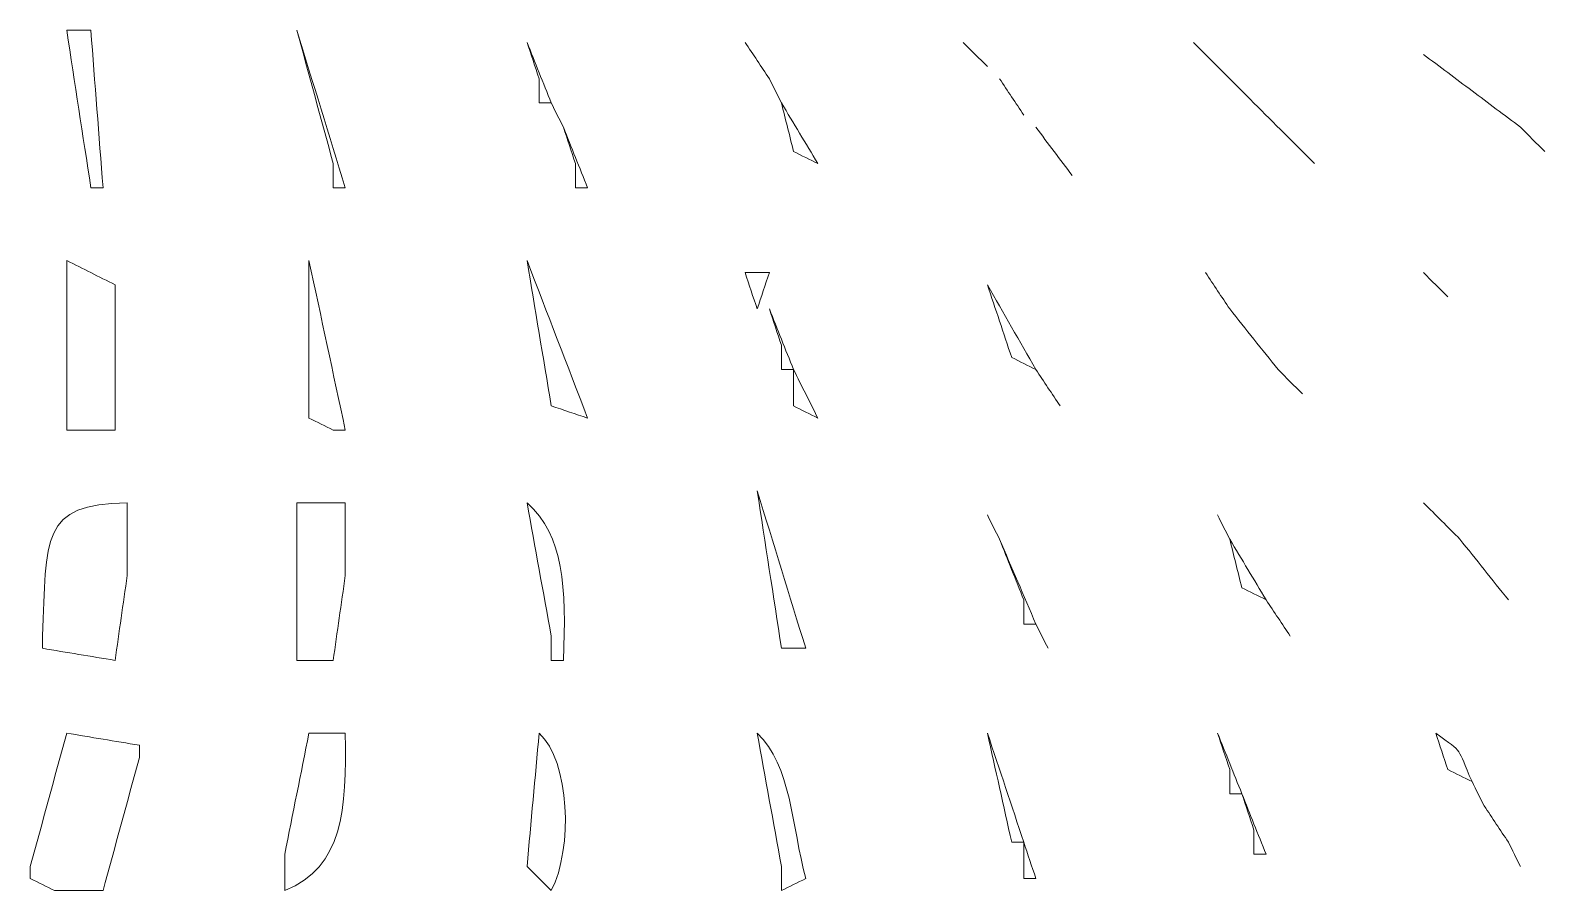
# Model space of a CAD drawing. Extents: x 69 to 542, y -750 to -43.
# Drawn here: x 414.9 to 539.9, y -211.3 to -140.3 of the extents above; entities that cross this region are included whole.
import ezdxf

# ---------------------------------------------------------------- set-up
doc = ezdxf.new("R2010")
doc.units = 0
doc.header["$MEASUREMENT"] = 0
doc.layers.add('Layer 1', color=7, linetype='Continuous', lineweight=0)

msp = doc.modelspace()

# ---------------------------------------------------------------- linework, layer by layer
at = {"layer": 'Layer 1', "color": 240, "lineweight": 18, "true_color": 0xed1c24}
for points, knots in [([(417.94, -140.33), (418.6, -140.33), (419.27, -140.33), (419.94, -140.33), (420.27, -144.67), (420.6, -149), (420.94, -153.33), (420.6, -153.33), (420.27, -153.33), (419.94, -153.33), (419.27, -149), (418.6, -144.67), (417.94, -140.33)], [0, 0, 0, 0, 1, 1, 1, 2, 2, 2, 3, 3, 3, 4, 4, 4, 4]), ([(417.94, -140.33), (418.6, -140.33), (419.27, -140.33), (419.94, -140.33), (420.27, -144.67), (420.6, -149), (420.94, -153.33), (420.6, -153.33), (420.27, -153.33), (419.94, -153.33), (419.27, -149), (418.6, -144.67), (417.94, -140.33)], [0, 0, 0, 0, 1, 1, 1, 2, 2, 2, 3, 3, 3, 4, 4, 4, 4]), ([(417.94, -140.33), (418.6, -140.33), (419.27, -140.33), (419.94, -140.33), (420.27, -144.67), (420.6, -149), (420.94, -153.33), (420.6, -153.33), (420.27, -153.33), (419.94, -153.33), (419.27, -149), (418.6, -144.67), (417.94, -140.33)], [0, 0, 0, 0, 1, 1, 1, 2, 2, 2, 3, 3, 3, 4, 4, 4, 4]), ([(436.94, -140.33), (438.27, -144.67), (439.6, -149), (440.94, -153.33), (440.6, -153.33), (440.27, -153.33), (439.94, -153.33), (439.94, -152.67), (439.94, -152), (439.94, -151.33), (438.94, -147.67), (437.94, -144), (436.94, -140.33)], [0, 0, 0, 0, 1, 1, 1, 2, 2, 2, 3, 3, 3, 4, 4, 4, 4]), ([(436.94, -140.33), (438.27, -144.67), (439.6, -149), (440.94, -153.33), (440.6, -153.33), (440.27, -153.33), (439.94, -153.33), (439.94, -152.67), (439.94, -152), (439.94, -151.33), (438.94, -147.67), (437.94, -144), (436.94, -140.33)], [0, 0, 0, 0, 1, 1, 1, 2, 2, 2, 3, 3, 3, 4, 4, 4, 4]), ([(436.94, -140.33), (438.27, -144.67), (439.6, -149), (440.94, -153.33), (440.6, -153.33), (440.27, -153.33), (439.94, -153.33), (439.94, -152.67), (439.94, -152), (439.94, -151.33), (438.94, -147.67), (437.94, -144), (436.94, -140.33)], [0, 0, 0, 0, 1, 1, 1, 2, 2, 2, 3, 3, 3, 4, 4, 4, 4]), ([(455.94, -141.33), (456.6, -143), (457.27, -144.67), (457.94, -146.33), (457.6, -146.33), (457.27, -146.33), (456.94, -146.33), (456.94, -145.67), (456.94, -145), (456.94, -144.33), (456.6, -143.33), (456.27, -142.33), (455.94, -141.33)], [0, 0, 0, 0, 1, 1, 1, 2, 2, 2, 3, 3, 3, 4, 4, 4, 4]), ([(455.94, -141.33), (456.6, -143), (457.27, -144.67), (457.94, -146.33), (457.6, -146.33), (457.27, -146.33), (456.94, -146.33), (456.94, -145.67), (456.94, -145), (456.94, -144.33), (456.6, -143.33), (456.27, -142.33), (455.94, -141.33)], [0, 0, 0, 0, 1, 1, 1, 2, 2, 2, 3, 3, 3, 4, 4, 4, 4]), ([(455.94, -141.33), (456.6, -143), (457.27, -144.67), (457.94, -146.33), (457.6, -146.33), (457.27, -146.33), (456.94, -146.33), (456.94, -145.67), (456.94, -145), (456.94, -144.33), (456.6, -143.33), (456.27, -142.33), (455.94, -141.33)], [0, 0, 0, 0, 1, 1, 1, 2, 2, 2, 3, 3, 3, 4, 4, 4, 4]), ([(473.94, -141.33), (474.6, -142.33), (475.27, -143.33), (475.94, -144.33), (475.27, -143.33), (474.6, -142.33), (473.94, -141.33)], [0, 0, 0, 0, 1, 1, 1, 2, 2, 2, 2]), ([(473.94, -141.33), (474.6, -142.33), (475.27, -143.33), (475.94, -144.33), (475.27, -143.33), (474.6, -142.33), (473.94, -141.33)], [0, 0, 0, 0, 1, 1, 1, 2, 2, 2, 2]), ([(473.94, -141.33), (474.6, -142.33), (475.27, -143.33), (475.94, -144.33), (475.27, -143.33), (474.6, -142.33), (473.94, -141.33)], [0, 0, 0, 0, 1, 1, 1, 2, 2, 2, 2]), ([(491.94, -141.33), (492.6, -142), (493.27, -142.67), (493.94, -143.33), (493.27, -142.67), (492.6, -142), (491.94, -141.33)], [0, 0, 0, 0, 1, 1, 1, 2, 2, 2, 2]), ([(491.94, -141.33), (492.6, -142), (493.27, -142.67), (493.94, -143.33), (493.27, -142.67), (492.6, -142), (491.94, -141.33)], [0, 0, 0, 0, 1, 1, 1, 2, 2, 2, 2]), ([(491.94, -141.33), (492.6, -142), (493.27, -142.67), (493.94, -143.33), (493.27, -142.67), (492.6, -142), (491.94, -141.33)], [0, 0, 0, 0, 1, 1, 1, 2, 2, 2, 2]), ([(510.94, -141.33), (514.27, -144.67), (517.6, -148), (520.94, -151.33), (517.6, -148), (514.27, -144.67), (510.94, -141.33)], [0, 0, 0, 0, 1, 1, 1, 2, 2, 2, 2]), ([(510.94, -141.33), (514.27, -144.67), (517.6, -148), (520.94, -151.33), (517.6, -148), (514.27, -144.67), (510.94, -141.33)], [0, 0, 0, 0, 1, 1, 1, 2, 2, 2, 2]), ([(510.94, -141.33), (514.27, -144.67), (517.6, -148), (520.94, -151.33), (517.6, -148), (514.27, -144.67), (510.94, -141.33)], [0, 0, 0, 0, 1, 1, 1, 2, 2, 2, 2]), ([(529.94, -142.33), (531.27, -143.33), (532.6, -144.33), (533.94, -145.33), (532.6, -144.33), (531.27, -143.33), (529.94, -142.33)], [0, 0, 0, 0, 1, 1, 1, 2, 2, 2, 2]), ([(529.94, -142.33), (531.27, -143.33), (532.6, -144.33), (533.94, -145.33), (532.6, -144.33), (531.27, -143.33), (529.94, -142.33)], [0, 0, 0, 0, 1, 1, 1, 2, 2, 2, 2]), ([(529.94, -142.33), (531.27, -143.33), (532.6, -144.33), (533.94, -145.33), (532.6, -144.33), (531.27, -143.33), (529.94, -142.33)], [0, 0, 0, 0, 1, 1, 1, 2, 2, 2, 2]), ([(475.94, -144.33), (476.27, -145), (476.6, -145.67), (476.94, -146.33), (476.6, -145.67), (476.27, -145), (475.94, -144.33)], [0, 0, 0, 0, 1, 1, 1, 2, 2, 2, 2]), ([(475.94, -144.33), (476.27, -145), (476.6, -145.67), (476.94, -146.33), (476.6, -145.67), (476.27, -145), (475.94, -144.33)], [0, 0, 0, 0, 1, 1, 1, 2, 2, 2, 2]), ([(475.94, -144.33), (476.27, -145), (476.6, -145.67), (476.94, -146.33), (476.6, -145.67), (476.27, -145), (475.94, -144.33)], [0, 0, 0, 0, 1, 1, 1, 2, 2, 2, 2]), ([(494.94, -144.33), (495.6, -145.33), (496.27, -146.33), (496.94, -147.33), (496.27, -146.33), (495.6, -145.33), (494.94, -144.33)], [0, 0, 0, 0, 1, 1, 1, 2, 2, 2, 2]), ([(494.94, -144.33), (495.6, -145.33), (496.27, -146.33), (496.94, -147.33), (496.27, -146.33), (495.6, -145.33), (494.94, -144.33)], [0, 0, 0, 0, 1, 1, 1, 2, 2, 2, 2]), ([(494.94, -144.33), (495.6, -145.33), (496.27, -146.33), (496.94, -147.33), (496.27, -146.33), (495.6, -145.33), (494.94, -144.33)], [0, 0, 0, 0, 1, 1, 1, 2, 2, 2, 2]), ([(533.94, -145.33), (535.27, -146.33), (536.6, -147.33), (537.94, -148.33), (536.6, -147.33), (535.27, -146.33), (533.94, -145.33)], [0, 0, 0, 0, 1, 1, 1, 2, 2, 2, 2]), ([(533.94, -145.33), (535.27, -146.33), (536.6, -147.33), (537.94, -148.33), (536.6, -147.33), (535.27, -146.33), (533.94, -145.33)], [0, 0, 0, 0, 1, 1, 1, 2, 2, 2, 2]), ([(533.94, -145.33), (535.27, -146.33), (536.6, -147.33), (537.94, -148.33), (536.6, -147.33), (535.27, -146.33), (533.94, -145.33)], [0, 0, 0, 0, 1, 1, 1, 2, 2, 2, 2]), ([(457.94, -146.33), (458.27, -147), (458.6, -147.67), (458.94, -148.33), (458.6, -147.67), (458.27, -147), (457.94, -146.33)], [0, 0, 0, 0, 1, 1, 1, 2, 2, 2, 2]), ([(457.94, -146.33), (458.27, -147), (458.6, -147.67), (458.94, -148.33), (458.6, -147.67), (458.27, -147), (457.94, -146.33)], [0, 0, 0, 0, 1, 1, 1, 2, 2, 2, 2]), ([(457.94, -146.33), (458.27, -147), (458.6, -147.67), (458.94, -148.33), (458.6, -147.67), (458.27, -147), (457.94, -146.33)], [0, 0, 0, 0, 1, 1, 1, 2, 2, 2, 2]), ([(476.94, -146.33), (477.94, -148), (478.94, -149.67), (479.94, -151.33), (479.27, -151), (478.6, -150.67), (477.94, -150.33), (477.6, -149), (477.27, -147.67), (476.94, -146.33)], [0, 0, 0, 0, 1, 1, 1, 2, 2, 2, 3, 3, 3, 3]), ([(476.94, -146.33), (477.94, -148), (478.94, -149.67), (479.94, -151.33), (479.27, -151), (478.6, -150.67), (477.94, -150.33), (477.6, -149), (477.27, -147.67), (476.94, -146.33)], [0, 0, 0, 0, 1, 1, 1, 2, 2, 2, 3, 3, 3, 3]), ([(476.94, -146.33), (477.94, -148), (478.94, -149.67), (479.94, -151.33), (479.27, -151), (478.6, -150.67), (477.94, -150.33), (477.6, -149), (477.27, -147.67), (476.94, -146.33)], [0, 0, 0, 0, 1, 1, 1, 2, 2, 2, 3, 3, 3, 3]), ([(458.94, -148.33), (459.6, -150), (460.27, -151.67), (460.94, -153.33), (460.6, -153.33), (460.27, -153.33), (459.94, -153.33), (459.94, -152.67), (459.94, -152), (459.94, -151.33), (459.6, -150.33), (459.27, -149.33), (458.94, -148.33)], [0, 0, 0, 0, 1, 1, 1, 2, 2, 2, 3, 3, 3, 4, 4, 4, 4]), ([(458.94, -148.33), (459.6, -150), (460.27, -151.67), (460.94, -153.33), (460.6, -153.33), (460.27, -153.33), (459.94, -153.33), (459.94, -152.67), (459.94, -152), (459.94, -151.33), (459.6, -150.33), (459.27, -149.33), (458.94, -148.33)], [0, 0, 0, 0, 1, 1, 1, 2, 2, 2, 3, 3, 3, 4, 4, 4, 4]), ([(458.94, -148.33), (459.6, -150), (460.27, -151.67), (460.94, -153.33), (460.6, -153.33), (460.27, -153.33), (459.94, -153.33), (459.94, -152.67), (459.94, -152), (459.94, -151.33), (459.6, -150.33), (459.27, -149.33), (458.94, -148.33)], [0, 0, 0, 0, 1, 1, 1, 2, 2, 2, 3, 3, 3, 4, 4, 4, 4]), ([(497.94, -148.33), (498.94, -149.67), (499.94, -151), (500.94, -152.33), (499.94, -151), (498.94, -149.67), (497.94, -148.33)], [0, 0, 0, 0, 1, 1, 1, 2, 2, 2, 2]), ([(497.94, -148.33), (498.94, -149.67), (499.94, -151), (500.94, -152.33), (499.94, -151), (498.94, -149.67), (497.94, -148.33)], [0, 0, 0, 0, 1, 1, 1, 2, 2, 2, 2]), ([(497.94, -148.33), (498.94, -149.67), (499.94, -151), (500.94, -152.33), (499.94, -151), (498.94, -149.67), (497.94, -148.33)], [0, 0, 0, 0, 1, 1, 1, 2, 2, 2, 2]), ([(537.94, -148.33), (538.6, -149), (539.27, -149.67), (539.94, -150.33), (539.27, -149.67), (538.6, -149), (537.94, -148.33)], [0, 0, 0, 0, 1, 1, 1, 2, 2, 2, 2]), ([(537.94, -148.33), (538.6, -149), (539.27, -149.67), (539.94, -150.33), (539.27, -149.67), (538.6, -149), (537.94, -148.33)], [0, 0, 0, 0, 1, 1, 1, 2, 2, 2, 2]), ([(537.94, -148.33), (538.6, -149), (539.27, -149.67), (539.94, -150.33), (539.27, -149.67), (538.6, -149), (537.94, -148.33)], [0, 0, 0, 0, 1, 1, 1, 2, 2, 2, 2]), ([(417.94, -159.33), (419.27, -160), (420.6, -160.67), (421.94, -161.33), (421.94, -165.33), (421.94, -169.33), (421.94, -173.33), (420.6, -173.33), (419.27, -173.33), (417.94, -173.33), (417.94, -168.67), (417.94, -164), (417.94, -159.33)], [0, 0, 0, 0, 1, 1, 1, 2, 2, 2, 3, 3, 3, 4, 4, 4, 4]), ([(417.94, -159.33), (419.27, -160), (420.6, -160.67), (421.94, -161.33), (421.94, -165.33), (421.94, -169.33), (421.94, -173.33), (420.6, -173.33), (419.27, -173.33), (417.94, -173.33), (417.94, -168.67), (417.94, -164), (417.94, -159.33)], [0, 0, 0, 0, 1, 1, 1, 2, 2, 2, 3, 3, 3, 4, 4, 4, 4]), ([(417.94, -159.33), (419.27, -160), (420.6, -160.67), (421.94, -161.33), (421.94, -165.33), (421.94, -169.33), (421.94, -173.33), (420.6, -173.33), (419.27, -173.33), (417.94, -173.33), (417.94, -168.67), (417.94, -164), (417.94, -159.33)], [0, 0, 0, 0, 1, 1, 1, 2, 2, 2, 3, 3, 3, 4, 4, 4, 4]), ([(437.94, -159.33), (438.94, -164), (439.94, -168.67), (440.94, -173.33), (440.6, -173.33), (440.27, -173.33), (439.94, -173.33), (439.27, -173), (438.6, -172.67), (437.94, -172.33), (437.94, -168), (437.94, -163.67), (437.94, -159.33)], [0, 0, 0, 0, 1, 1, 1, 2, 2, 2, 3, 3, 3, 4, 4, 4, 4]), ([(437.94, -159.33), (438.94, -164), (439.94, -168.67), (440.94, -173.33), (440.6, -173.33), (440.27, -173.33), (439.94, -173.33), (439.27, -173), (438.6, -172.67), (437.94, -172.33), (437.94, -168), (437.94, -163.67), (437.94, -159.33)], [0, 0, 0, 0, 1, 1, 1, 2, 2, 2, 3, 3, 3, 4, 4, 4, 4]), ([(437.94, -159.33), (438.94, -164), (439.94, -168.67), (440.94, -173.33), (440.6, -173.33), (440.27, -173.33), (439.94, -173.33), (439.27, -173), (438.6, -172.67), (437.94, -172.33), (437.94, -168), (437.94, -163.67), (437.94, -159.33)], [0, 0, 0, 0, 1, 1, 1, 2, 2, 2, 3, 3, 3, 4, 4, 4, 4]), ([(455.94, -159.33), (457.6, -163.67), (459.27, -168), (460.94, -172.33), (459.94, -172), (458.94, -171.67), (457.94, -171.33), (457.27, -167.33), (456.6, -163.33), (455.94, -159.33)], [0, 0, 0, 0, 1, 1, 1, 2, 2, 2, 3, 3, 3, 3]), ([(455.94, -159.33), (457.6, -163.67), (459.27, -168), (460.94, -172.33), (459.94, -172), (458.94, -171.67), (457.94, -171.33), (457.27, -167.33), (456.6, -163.33), (455.94, -159.33)], [0, 0, 0, 0, 1, 1, 1, 2, 2, 2, 3, 3, 3, 3]), ([(455.94, -159.33), (457.6, -163.67), (459.27, -168), (460.94, -172.33), (459.94, -172), (458.94, -171.67), (457.94, -171.33), (457.27, -167.33), (456.6, -163.33), (455.94, -159.33)], [0, 0, 0, 0, 1, 1, 1, 2, 2, 2, 3, 3, 3, 3]), ([(473.94, -160.33), (474.6, -160.33), (475.27, -160.33), (475.94, -160.33), (475.6, -161.33), (475.27, -162.33), (474.94, -163.33), (474.6, -162.33), (474.27, -161.33), (473.94, -160.33)], [0, 0, 0, 0, 1, 1, 1, 2, 2, 2, 3, 3, 3, 3]), ([(473.94, -160.33), (474.6, -160.33), (475.27, -160.33), (475.94, -160.33), (475.6, -161.33), (475.27, -162.33), (474.94, -163.33), (474.6, -162.33), (474.27, -161.33), (473.94, -160.33)], [0, 0, 0, 0, 1, 1, 1, 2, 2, 2, 3, 3, 3, 3]), ([(473.94, -160.33), (474.6, -160.33), (475.27, -160.33), (475.94, -160.33), (475.6, -161.33), (475.27, -162.33), (474.94, -163.33), (474.6, -162.33), (474.27, -161.33), (473.94, -160.33)], [0, 0, 0, 0, 1, 1, 1, 2, 2, 2, 3, 3, 3, 3]), ([(511.94, -160.33), (512.6, -161.33), (513.27, -162.33), (513.94, -163.33), (513.27, -162.33), (512.6, -161.33), (511.94, -160.33)], [0, 0, 0, 0, 1, 1, 1, 2, 2, 2, 2]), ([(511.94, -160.33), (512.6, -161.33), (513.27, -162.33), (513.94, -163.33), (513.27, -162.33), (512.6, -161.33), (511.94, -160.33)], [0, 0, 0, 0, 1, 1, 1, 2, 2, 2, 2]), ([(511.94, -160.33), (512.6, -161.33), (513.27, -162.33), (513.94, -163.33), (513.27, -162.33), (512.6, -161.33), (511.94, -160.33)], [0, 0, 0, 0, 1, 1, 1, 2, 2, 2, 2]), ([(529.94, -160.33), (530.6, -161), (531.27, -161.67), (531.94, -162.33), (531.27, -161.67), (530.6, -161), (529.94, -160.33)], [0, 0, 0, 0, 1, 1, 1, 2, 2, 2, 2]), ([(529.94, -160.33), (530.6, -161), (531.27, -161.67), (531.94, -162.33), (531.27, -161.67), (530.6, -161), (529.94, -160.33)], [0, 0, 0, 0, 1, 1, 1, 2, 2, 2, 2]), ([(529.94, -160.33), (530.6, -161), (531.27, -161.67), (531.94, -162.33), (531.27, -161.67), (530.6, -161), (529.94, -160.33)], [0, 0, 0, 0, 1, 1, 1, 2, 2, 2, 2]), ([(493.94, -161.33), (495.27, -163.67), (496.6, -166), (497.94, -168.33), (497.27, -168), (496.6, -167.67), (495.94, -167.33), (495.27, -165.33), (494.6, -163.33), (493.94, -161.33)], [0, 0, 0, 0, 1, 1, 1, 2, 2, 2, 3, 3, 3, 3]), ([(493.94, -161.33), (495.27, -163.67), (496.6, -166), (497.94, -168.33), (497.27, -168), (496.6, -167.67), (495.94, -167.33), (495.27, -165.33), (494.6, -163.33), (493.94, -161.33)], [0, 0, 0, 0, 1, 1, 1, 2, 2, 2, 3, 3, 3, 3]), ([(493.94, -161.33), (495.27, -163.67), (496.6, -166), (497.94, -168.33), (497.27, -168), (496.6, -167.67), (495.94, -167.33), (495.27, -165.33), (494.6, -163.33), (493.94, -161.33)], [0, 0, 0, 0, 1, 1, 1, 2, 2, 2, 3, 3, 3, 3]), ([(475.94, -163.33), (476.6, -165), (477.27, -166.67), (477.94, -168.33), (477.6, -168.33), (477.27, -168.33), (476.94, -168.33), (476.94, -167.67), (476.94, -167), (476.94, -166.33), (476.6, -165.33), (476.27, -164.33), (475.94, -163.33)], [0, 0, 0, 0, 1, 1, 1, 2, 2, 2, 3, 3, 3, 4, 4, 4, 4]), ([(475.94, -163.33), (476.6, -165), (477.27, -166.67), (477.94, -168.33), (477.6, -168.33), (477.27, -168.33), (476.94, -168.33), (476.94, -167.67), (476.94, -167), (476.94, -166.33), (476.6, -165.33), (476.27, -164.33), (475.94, -163.33)], [0, 0, 0, 0, 1, 1, 1, 2, 2, 2, 3, 3, 3, 4, 4, 4, 4]), ([(475.94, -163.33), (476.6, -165), (477.27, -166.67), (477.94, -168.33), (477.6, -168.33), (477.27, -168.33), (476.94, -168.33), (476.94, -167.67), (476.94, -167), (476.94, -166.33), (476.6, -165.33), (476.27, -164.33), (475.94, -163.33)], [0, 0, 0, 0, 1, 1, 1, 2, 2, 2, 3, 3, 3, 4, 4, 4, 4]), ([(513.94, -163.33), (515.27, -165), (516.6, -166.67), (517.94, -168.33), (516.6, -166.67), (515.27, -165), (513.94, -163.33)], [0, 0, 0, 0, 1, 1, 1, 2, 2, 2, 2]), ([(513.94, -163.33), (515.27, -165), (516.6, -166.67), (517.94, -168.33), (516.6, -166.67), (515.27, -165), (513.94, -163.33)], [0, 0, 0, 0, 1, 1, 1, 2, 2, 2, 2]), ([(513.94, -163.33), (515.27, -165), (516.6, -166.67), (517.94, -168.33), (516.6, -166.67), (515.27, -165), (513.94, -163.33)], [0, 0, 0, 0, 1, 1, 1, 2, 2, 2, 2]), ([(477.94, -168.33), (478.6, -169.67), (479.27, -171), (479.94, -172.33), (479.27, -172), (478.6, -171.67), (477.94, -171.33), (477.94, -170.33), (477.94, -169.33), (477.94, -168.33)], [0, 0, 0, 0, 1, 1, 1, 2, 2, 2, 3, 3, 3, 3]), ([(477.94, -168.33), (478.6, -169.67), (479.27, -171), (479.94, -172.33), (479.27, -172), (478.6, -171.67), (477.94, -171.33), (477.94, -170.33), (477.94, -169.33), (477.94, -168.33)], [0, 0, 0, 0, 1, 1, 1, 2, 2, 2, 3, 3, 3, 3]), ([(477.94, -168.33), (478.6, -169.67), (479.27, -171), (479.94, -172.33), (479.27, -172), (478.6, -171.67), (477.94, -171.33), (477.94, -170.33), (477.94, -169.33), (477.94, -168.33)], [0, 0, 0, 0, 1, 1, 1, 2, 2, 2, 3, 3, 3, 3]), ([(497.94, -168.33), (498.6, -169.33), (499.27, -170.33), (499.94, -171.33), (499.27, -170.33), (498.6, -169.33), (497.94, -168.33)], [0, 0, 0, 0, 1, 1, 1, 2, 2, 2, 2]), ([(497.94, -168.33), (498.6, -169.33), (499.27, -170.33), (499.94, -171.33), (499.27, -170.33), (498.6, -169.33), (497.94, -168.33)], [0, 0, 0, 0, 1, 1, 1, 2, 2, 2, 2]), ([(497.94, -168.33), (498.6, -169.33), (499.27, -170.33), (499.94, -171.33), (499.27, -170.33), (498.6, -169.33), (497.94, -168.33)], [0, 0, 0, 0, 1, 1, 1, 2, 2, 2, 2]), ([(517.94, -168.33), (518.6, -169), (519.27, -169.67), (519.94, -170.33), (519.27, -169.67), (518.6, -169), (517.94, -168.33)], [0, 0, 0, 0, 1, 1, 1, 2, 2, 2, 2]), ([(517.94, -168.33), (518.6, -169), (519.27, -169.67), (519.94, -170.33), (519.27, -169.67), (518.6, -169), (517.94, -168.33)], [0, 0, 0, 0, 1, 1, 1, 2, 2, 2, 2]), ([(517.94, -168.33), (518.6, -169), (519.27, -169.67), (519.94, -170.33), (519.27, -169.67), (518.6, -169), (517.94, -168.33)], [0, 0, 0, 0, 1, 1, 1, 2, 2, 2, 2]), ([(474.94, -178.33), (476.27, -182.67), (477.6, -187), (478.94, -191.33), (478.6, -191.33), (478.27, -191.33), (477.94, -191.33), (477.6, -191.33), (477.27, -191.33), (476.94, -191.33), (476.27, -187), (475.6, -182.67), (474.94, -178.33)], [0, 0, 0, 0, 1, 1, 1, 2, 2, 2, 3, 3, 3, 4, 4, 4, 4]), ([(474.94, -178.33), (476.27, -182.67), (477.6, -187), (478.94, -191.33), (478.6, -191.33), (478.27, -191.33), (477.94, -191.33), (477.6, -191.33), (477.27, -191.33), (476.94, -191.33), (476.27, -187), (475.6, -182.67), (474.94, -178.33)], [0, 0, 0, 0, 1, 1, 1, 2, 2, 2, 3, 3, 3, 4, 4, 4, 4]), ([(474.94, -178.33), (476.27, -182.67), (477.6, -187), (478.94, -191.33), (478.6, -191.33), (478.27, -191.33), (477.94, -191.33), (477.6, -191.33), (477.27, -191.33), (476.94, -191.33), (476.27, -187), (475.6, -182.67), (474.94, -178.33)], [0, 0, 0, 0, 1, 1, 1, 2, 2, 2, 3, 3, 3, 4, 4, 4, 4]), ([(421.94, -192.33), (419.94, -192), (417.94, -191.67), (415.94, -191.33), (415.94, -191), (415.94, -190.67), (415.94, -190.33), (416.29, -182.27), (415.74, -179.39), (422.94, -179.33), (422.94, -181.33), (422.94, -183.33), (422.94, -185.33), (422.6, -187.67), (422.27, -190), (421.94, -192.33)], [0, 0, 0, 0, 1, 1, 1, 2, 2, 2, 3, 3, 3, 4, 4, 4, 5, 5, 5, 5]), ([(421.94, -192.33), (419.94, -192), (417.94, -191.67), (415.94, -191.33), (415.94, -191), (415.94, -190.67), (415.94, -190.33), (416.29, -182.27), (415.74, -179.39), (422.94, -179.33), (422.94, -181.33), (422.94, -183.33), (422.94, -185.33), (422.6, -187.67), (422.27, -190), (421.94, -192.33)], [0, 0, 0, 0, 1, 1, 1, 2, 2, 2, 3, 3, 3, 4, 4, 4, 5, 5, 5, 5]), ([(421.94, -192.33), (419.94, -192), (417.94, -191.67), (415.94, -191.33), (415.94, -191), (415.94, -190.67), (415.94, -190.33), (416.29, -182.27), (415.74, -179.39), (422.94, -179.33), (422.94, -181.33), (422.94, -183.33), (422.94, -185.33), (422.6, -187.67), (422.27, -190), (421.94, -192.33)], [0, 0, 0, 0, 1, 1, 1, 2, 2, 2, 3, 3, 3, 4, 4, 4, 5, 5, 5, 5]), ([(436.94, -179.33), (438.27, -179.33), (439.6, -179.33), (440.94, -179.33), (440.94, -181.33), (440.94, -183.33), (440.94, -185.33), (440.6, -187.67), (440.27, -190), (439.94, -192.33), (438.94, -192.33), (437.94, -192.33), (436.94, -192.33), (436.94, -188), (436.94, -183.67), (436.94, -179.33)], [0, 0, 0, 0, 1, 1, 1, 2, 2, 2, 3, 3, 3, 4, 4, 4, 5, 5, 5, 5]), ([(436.94, -179.33), (438.27, -179.33), (439.6, -179.33), (440.94, -179.33), (440.94, -181.33), (440.94, -183.33), (440.94, -185.33), (440.6, -187.67), (440.27, -190), (439.94, -192.33), (438.94, -192.33), (437.94, -192.33), (436.94, -192.33), (436.94, -188), (436.94, -183.67), (436.94, -179.33)], [0, 0, 0, 0, 1, 1, 1, 2, 2, 2, 3, 3, 3, 4, 4, 4, 5, 5, 5, 5]), ([(436.94, -179.33), (438.27, -179.33), (439.6, -179.33), (440.94, -179.33), (440.94, -181.33), (440.94, -183.33), (440.94, -185.33), (440.6, -187.67), (440.27, -190), (439.94, -192.33), (438.94, -192.33), (437.94, -192.33), (436.94, -192.33), (436.94, -188), (436.94, -183.67), (436.94, -179.33)], [0, 0, 0, 0, 1, 1, 1, 2, 2, 2, 3, 3, 3, 4, 4, 4, 5, 5, 5, 5]), ([(455.94, -179.33), (458.99, -182.05), (459.19, -186.26), (458.94, -192.33), (458.6, -192.33), (458.27, -192.33), (457.94, -192.33), (457.94, -191.67), (457.94, -191), (457.94, -190.33), (457.27, -186.67), (456.6, -183), (455.94, -179.33)], [0, 0, 0, 0, 1, 1, 1, 2, 2, 2, 3, 3, 3, 4, 4, 4, 4]), ([(455.94, -179.33), (458.99, -182.05), (459.19, -186.26), (458.94, -192.33), (458.6, -192.33), (458.27, -192.33), (457.94, -192.33), (457.94, -191.67), (457.94, -191), (457.94, -190.33), (457.27, -186.67), (456.6, -183), (455.94, -179.33)], [0, 0, 0, 0, 1, 1, 1, 2, 2, 2, 3, 3, 3, 4, 4, 4, 4]), ([(455.94, -179.33), (458.99, -182.05), (459.19, -186.26), (458.94, -192.33), (458.6, -192.33), (458.27, -192.33), (457.94, -192.33), (457.94, -191.67), (457.94, -191), (457.94, -190.33), (457.27, -186.67), (456.6, -183), (455.94, -179.33)], [0, 0, 0, 0, 1, 1, 1, 2, 2, 2, 3, 3, 3, 4, 4, 4, 4]), ([(529.94, -179.33), (530.94, -180.33), (531.94, -181.33), (532.94, -182.33), (531.94, -181.33), (530.94, -180.33), (529.94, -179.33)], [0, 0, 0, 0, 1, 1, 1, 2, 2, 2, 2]), ([(529.94, -179.33), (530.94, -180.33), (531.94, -181.33), (532.94, -182.33), (531.94, -181.33), (530.94, -180.33), (529.94, -179.33)], [0, 0, 0, 0, 1, 1, 1, 2, 2, 2, 2]), ([(529.94, -179.33), (530.94, -180.33), (531.94, -181.33), (532.94, -182.33), (531.94, -181.33), (530.94, -180.33), (529.94, -179.33)], [0, 0, 0, 0, 1, 1, 1, 2, 2, 2, 2]), ([(493.94, -180.33), (494.27, -181), (494.6, -181.67), (494.94, -182.33), (494.6, -181.67), (494.27, -181), (493.94, -180.33)], [0, 0, 0, 0, 1, 1, 1, 2, 2, 2, 2]), ([(493.94, -180.33), (494.27, -181), (494.6, -181.67), (494.94, -182.33), (494.6, -181.67), (494.27, -181), (493.94, -180.33)], [0, 0, 0, 0, 1, 1, 1, 2, 2, 2, 2]), ([(493.94, -180.33), (494.27, -181), (494.6, -181.67), (494.94, -182.33), (494.6, -181.67), (494.27, -181), (493.94, -180.33)], [0, 0, 0, 0, 1, 1, 1, 2, 2, 2, 2]), ([(512.94, -180.33), (513.27, -181), (513.6, -181.67), (513.94, -182.33), (513.6, -181.67), (513.27, -181), (512.94, -180.33)], [0, 0, 0, 0, 1, 1, 1, 2, 2, 2, 2]), ([(512.94, -180.33), (513.27, -181), (513.6, -181.67), (513.94, -182.33), (513.6, -181.67), (513.27, -181), (512.94, -180.33)], [0, 0, 0, 0, 1, 1, 1, 2, 2, 2, 2]), ([(512.94, -180.33), (513.27, -181), (513.6, -181.67), (513.94, -182.33), (513.6, -181.67), (513.27, -181), (512.94, -180.33)], [0, 0, 0, 0, 1, 1, 1, 2, 2, 2, 2]), ([(494.94, -182.33), (495.94, -184.67), (496.94, -187), (497.94, -189.33), (497.6, -189.33), (497.27, -189.33), (496.94, -189.33), (496.94, -188.67), (496.94, -188), (496.94, -187.33), (496.27, -185.67), (495.6, -184), (494.94, -182.33)], [0, 0, 0, 0, 1, 1, 1, 2, 2, 2, 3, 3, 3, 4, 4, 4, 4]), ([(494.94, -182.33), (495.94, -184.67), (496.94, -187), (497.94, -189.33), (497.6, -189.33), (497.27, -189.33), (496.94, -189.33), (496.94, -188.67), (496.94, -188), (496.94, -187.33), (496.27, -185.67), (495.6, -184), (494.94, -182.33)], [0, 0, 0, 0, 1, 1, 1, 2, 2, 2, 3, 3, 3, 4, 4, 4, 4]), ([(494.94, -182.33), (495.94, -184.67), (496.94, -187), (497.94, -189.33), (497.6, -189.33), (497.27, -189.33), (496.94, -189.33), (496.94, -188.67), (496.94, -188), (496.94, -187.33), (496.27, -185.67), (495.6, -184), (494.94, -182.33)], [0, 0, 0, 0, 1, 1, 1, 2, 2, 2, 3, 3, 3, 4, 4, 4, 4]), ([(513.94, -182.33), (514.94, -184), (515.94, -185.67), (516.94, -187.33), (516.27, -187), (515.6, -186.67), (514.94, -186.33), (514.6, -185), (514.27, -183.67), (513.94, -182.33)], [0, 0, 0, 0, 1, 1, 1, 2, 2, 2, 3, 3, 3, 3]), ([(513.94, -182.33), (514.94, -184), (515.94, -185.67), (516.94, -187.33), (516.27, -187), (515.6, -186.67), (514.94, -186.33), (514.6, -185), (514.27, -183.67), (513.94, -182.33)], [0, 0, 0, 0, 1, 1, 1, 2, 2, 2, 3, 3, 3, 3]), ([(513.94, -182.33), (514.94, -184), (515.94, -185.67), (516.94, -187.33), (516.27, -187), (515.6, -186.67), (514.94, -186.33), (514.6, -185), (514.27, -183.67), (513.94, -182.33)], [0, 0, 0, 0, 1, 1, 1, 2, 2, 2, 3, 3, 3, 3]), ([(532.94, -182.33), (534.27, -184), (535.6, -185.67), (536.94, -187.33), (535.6, -185.67), (534.27, -184), (532.94, -182.33)], [0, 0, 0, 0, 1, 1, 1, 2, 2, 2, 2]), ([(532.94, -182.33), (534.27, -184), (535.6, -185.67), (536.94, -187.33), (535.6, -185.67), (534.27, -184), (532.94, -182.33)], [0, 0, 0, 0, 1, 1, 1, 2, 2, 2, 2]), ([(532.94, -182.33), (534.27, -184), (535.6, -185.67), (536.94, -187.33), (535.6, -185.67), (534.27, -184), (532.94, -182.33)], [0, 0, 0, 0, 1, 1, 1, 2, 2, 2, 2]), ([(516.94, -187.33), (517.6, -188.33), (518.27, -189.33), (518.94, -190.33), (518.27, -189.33), (517.6, -188.33), (516.94, -187.33)], [0, 0, 0, 0, 1, 1, 1, 2, 2, 2, 2]), ([(516.94, -187.33), (517.6, -188.33), (518.27, -189.33), (518.94, -190.33), (518.27, -189.33), (517.6, -188.33), (516.94, -187.33)], [0, 0, 0, 0, 1, 1, 1, 2, 2, 2, 2]), ([(516.94, -187.33), (517.6, -188.33), (518.27, -189.33), (518.94, -190.33), (518.27, -189.33), (517.6, -188.33), (516.94, -187.33)], [0, 0, 0, 0, 1, 1, 1, 2, 2, 2, 2]), ([(497.94, -189.33), (498.27, -190), (498.6, -190.67), (498.94, -191.33), (498.6, -190.67), (498.27, -190), (497.94, -189.33)], [0, 0, 0, 0, 1, 1, 1, 2, 2, 2, 2]), ([(497.94, -189.33), (498.27, -190), (498.6, -190.67), (498.94, -191.33), (498.6, -190.67), (498.27, -190), (497.94, -189.33)], [0, 0, 0, 0, 1, 1, 1, 2, 2, 2, 2]), ([(497.94, -189.33), (498.27, -190), (498.6, -190.67), (498.94, -191.33), (498.6, -190.67), (498.27, -190), (497.94, -189.33)], [0, 0, 0, 0, 1, 1, 1, 2, 2, 2, 2]), ([(417.94, -198.33), (419.94, -198.67), (421.94, -199), (423.94, -199.33), (423.94, -199.67), (423.94, -200), (423.94, -200.33), (422.94, -204), (421.94, -207.67), (420.94, -211.33), (419.6, -211.33), (418.27, -211.33), (416.94, -211.33), (416.27, -211), (415.6, -210.67), (414.94, -210.33), (414.94, -210), (414.94, -209.67), (414.94, -209.33), (415.94, -205.67), (416.94, -202), (417.94, -198.33)], [0, 0, 0, 0, 1, 1, 1, 2, 2, 2, 3, 3, 3, 4, 4, 4, 5, 5, 5, 6, 6, 6, 7, 7, 7, 7]), ([(417.94, -198.33), (419.94, -198.67), (421.94, -199), (423.94, -199.33), (423.94, -199.67), (423.94, -200), (423.94, -200.33), (422.94, -204), (421.94, -207.67), (420.94, -211.33), (419.6, -211.33), (418.27, -211.33), (416.94, -211.33), (416.27, -211), (415.6, -210.67), (414.94, -210.33), (414.94, -210), (414.94, -209.67), (414.94, -209.33), (415.94, -205.67), (416.94, -202), (417.94, -198.33)], [0, 0, 0, 0, 1, 1, 1, 2, 2, 2, 3, 3, 3, 4, 4, 4, 5, 5, 5, 6, 6, 6, 7, 7, 7, 7]), ([(417.94, -198.33), (419.94, -198.67), (421.94, -199), (423.94, -199.33), (423.94, -199.67), (423.94, -200), (423.94, -200.33), (422.94, -204), (421.94, -207.67), (420.94, -211.33), (419.6, -211.33), (418.27, -211.33), (416.94, -211.33), (416.27, -211), (415.6, -210.67), (414.94, -210.33), (414.94, -210), (414.94, -209.67), (414.94, -209.33), (415.94, -205.67), (416.94, -202), (417.94, -198.33)], [0, 0, 0, 0, 1, 1, 1, 2, 2, 2, 3, 3, 3, 4, 4, 4, 5, 5, 5, 6, 6, 6, 7, 7, 7, 7]), ([(437.94, -198.33), (438.94, -198.33), (439.94, -198.33), (440.94, -198.33), (441.01, -204.68), (440.79, -209.35), (435.94, -211.33), (435.94, -210.33), (435.94, -209.33), (435.94, -208.33), (436.6, -205), (437.27, -201.67), (437.94, -198.33)], [0, 0, 0, 0, 1, 1, 1, 2, 2, 2, 3, 3, 3, 4, 4, 4, 4]), ([(437.94, -198.33), (438.94, -198.33), (439.94, -198.33), (440.94, -198.33), (441.01, -204.68), (440.79, -209.35), (435.94, -211.33), (435.94, -210.33), (435.94, -209.33), (435.94, -208.33), (436.6, -205), (437.27, -201.67), (437.94, -198.33)], [0, 0, 0, 0, 1, 1, 1, 2, 2, 2, 3, 3, 3, 4, 4, 4, 4]), ([(437.94, -198.33), (438.94, -198.33), (439.94, -198.33), (440.94, -198.33), (441.01, -204.68), (440.79, -209.35), (435.94, -211.33), (435.94, -210.33), (435.94, -209.33), (435.94, -208.33), (436.6, -205), (437.27, -201.67), (437.94, -198.33)], [0, 0, 0, 0, 1, 1, 1, 2, 2, 2, 3, 3, 3, 4, 4, 4, 4]), ([(456.94, -198.33), (459.46, -200.66), (459.76, -207.78), (457.94, -211.33), (457.27, -210.67), (456.6, -210), (455.94, -209.33), (456.27, -205.67), (456.6, -202), (456.94, -198.33)], [0, 0, 0, 0, 1, 1, 1, 2, 2, 2, 3, 3, 3, 3]), ([(456.94, -198.33), (459.46, -200.66), (459.76, -207.78), (457.94, -211.33), (457.27, -210.67), (456.6, -210), (455.94, -209.33), (456.27, -205.67), (456.6, -202), (456.94, -198.33)], [0, 0, 0, 0, 1, 1, 1, 2, 2, 2, 3, 3, 3, 3]), ([(456.94, -198.33), (459.46, -200.66), (459.76, -207.78), (457.94, -211.33), (457.27, -210.67), (456.6, -210), (455.94, -209.33), (456.27, -205.67), (456.6, -202), (456.94, -198.33)], [0, 0, 0, 0, 1, 1, 1, 2, 2, 2, 3, 3, 3, 3]), ([(474.94, -198.33), (477.76, -200.99), (477.79, -206.02), (478.94, -210.33), (478.27, -210.67), (477.6, -211), (476.94, -211.33), (476.94, -210.67), (476.94, -210), (476.94, -209.33), (476.27, -205.67), (475.6, -202), (474.94, -198.33)], [0, 0, 0, 0, 1, 1, 1, 2, 2, 2, 3, 3, 3, 4, 4, 4, 4]), ([(474.94, -198.33), (477.76, -200.99), (477.79, -206.02), (478.94, -210.33), (478.27, -210.67), (477.6, -211), (476.94, -211.33), (476.94, -210.67), (476.94, -210), (476.94, -209.33), (476.27, -205.67), (475.6, -202), (474.94, -198.33)], [0, 0, 0, 0, 1, 1, 1, 2, 2, 2, 3, 3, 3, 4, 4, 4, 4]), ([(474.94, -198.33), (477.76, -200.99), (477.79, -206.02), (478.94, -210.33), (478.27, -210.67), (477.6, -211), (476.94, -211.33), (476.94, -210.67), (476.94, -210), (476.94, -209.33), (476.27, -205.67), (475.6, -202), (474.94, -198.33)], [0, 0, 0, 0, 1, 1, 1, 2, 2, 2, 3, 3, 3, 4, 4, 4, 4]), ([(493.94, -198.33), (494.94, -201.33), (495.94, -204.33), (496.94, -207.33), (496.6, -207.33), (496.27, -207.33), (495.94, -207.33), (495.27, -204.33), (494.6, -201.33), (493.94, -198.33)], [0, 0, 0, 0, 1, 1, 1, 2, 2, 2, 3, 3, 3, 3]), ([(493.94, -198.33), (494.94, -201.33), (495.94, -204.33), (496.94, -207.33), (496.6, -207.33), (496.27, -207.33), (495.94, -207.33), (495.27, -204.33), (494.6, -201.33), (493.94, -198.33)], [0, 0, 0, 0, 1, 1, 1, 2, 2, 2, 3, 3, 3, 3]), ([(493.94, -198.33), (494.94, -201.33), (495.94, -204.33), (496.94, -207.33), (496.6, -207.33), (496.27, -207.33), (495.94, -207.33), (495.27, -204.33), (494.6, -201.33), (493.94, -198.33)], [0, 0, 0, 0, 1, 1, 1, 2, 2, 2, 3, 3, 3, 3]), ([(512.94, -198.33), (513.6, -200), (514.27, -201.67), (514.94, -203.33), (514.6, -203.33), (514.27, -203.33), (513.94, -203.33), (513.94, -202.67), (513.94, -202), (513.94, -201.33), (513.6, -200.33), (513.27, -199.33), (512.94, -198.33)], [0, 0, 0, 0, 1, 1, 1, 2, 2, 2, 3, 3, 3, 4, 4, 4, 4]), ([(512.94, -198.33), (513.6, -200), (514.27, -201.67), (514.94, -203.33), (514.6, -203.33), (514.27, -203.33), (513.94, -203.33), (513.94, -202.67), (513.94, -202), (513.94, -201.33), (513.6, -200.33), (513.27, -199.33), (512.94, -198.33)], [0, 0, 0, 0, 1, 1, 1, 2, 2, 2, 3, 3, 3, 4, 4, 4, 4]), ([(512.94, -198.33), (513.6, -200), (514.27, -201.67), (514.94, -203.33), (514.6, -203.33), (514.27, -203.33), (513.94, -203.33), (513.94, -202.67), (513.94, -202), (513.94, -201.33), (513.6, -200.33), (513.27, -199.33), (512.94, -198.33)], [0, 0, 0, 0, 1, 1, 1, 2, 2, 2, 3, 3, 3, 4, 4, 4, 4]), ([(530.94, -198.33), (533.34, -200.09), (532.61, -199.36), (533.94, -202.33), (533.27, -202), (532.6, -201.67), (531.94, -201.33), (531.6, -200.33), (531.27, -199.33), (530.94, -198.33)], [0, 0, 0, 0, 1, 1, 1, 2, 2, 2, 3, 3, 3, 3]), ([(530.94, -198.33), (533.34, -200.09), (532.61, -199.36), (533.94, -202.33), (533.27, -202), (532.6, -201.67), (531.94, -201.33), (531.6, -200.33), (531.27, -199.33), (530.94, -198.33)], [0, 0, 0, 0, 1, 1, 1, 2, 2, 2, 3, 3, 3, 3]), ([(530.94, -198.33), (533.34, -200.09), (532.61, -199.36), (533.94, -202.33), (533.27, -202), (532.6, -201.67), (531.94, -201.33), (531.6, -200.33), (531.27, -199.33), (530.94, -198.33)], [0, 0, 0, 0, 1, 1, 1, 2, 2, 2, 3, 3, 3, 3]), ([(533.94, -202.33), (534.27, -203), (534.6, -203.67), (534.94, -204.33), (534.6, -203.67), (534.27, -203), (533.94, -202.33)], [0, 0, 0, 0, 1, 1, 1, 2, 2, 2, 2]), ([(533.94, -202.33), (534.27, -203), (534.6, -203.67), (534.94, -204.33), (534.6, -203.67), (534.27, -203), (533.94, -202.33)], [0, 0, 0, 0, 1, 1, 1, 2, 2, 2, 2]), ([(533.94, -202.33), (534.27, -203), (534.6, -203.67), (534.94, -204.33), (534.6, -203.67), (534.27, -203), (533.94, -202.33)], [0, 0, 0, 0, 1, 1, 1, 2, 2, 2, 2]), ([(514.94, -203.33), (515.6, -205), (516.27, -206.67), (516.94, -208.33), (516.6, -208.33), (516.27, -208.33), (515.94, -208.33), (515.94, -207.67), (515.94, -207), (515.94, -206.33), (515.6, -205.33), (515.27, -204.33), (514.94, -203.33)], [0, 0, 0, 0, 1, 1, 1, 2, 2, 2, 3, 3, 3, 4, 4, 4, 4]), ([(514.94, -203.33), (515.6, -205), (516.27, -206.67), (516.94, -208.33), (516.6, -208.33), (516.27, -208.33), (515.94, -208.33), (515.94, -207.67), (515.94, -207), (515.94, -206.33), (515.6, -205.33), (515.27, -204.33), (514.94, -203.33)], [0, 0, 0, 0, 1, 1, 1, 2, 2, 2, 3, 3, 3, 4, 4, 4, 4]), ([(514.94, -203.33), (515.6, -205), (516.27, -206.67), (516.94, -208.33), (516.6, -208.33), (516.27, -208.33), (515.94, -208.33), (515.94, -207.67), (515.94, -207), (515.94, -206.33), (515.6, -205.33), (515.27, -204.33), (514.94, -203.33)], [0, 0, 0, 0, 1, 1, 1, 2, 2, 2, 3, 3, 3, 4, 4, 4, 4]), ([(534.94, -204.33), (535.6, -205.33), (536.27, -206.33), (536.94, -207.33), (536.27, -206.33), (535.6, -205.33), (534.94, -204.33)], [0, 0, 0, 0, 1, 1, 1, 2, 2, 2, 2]), ([(534.94, -204.33), (535.6, -205.33), (536.27, -206.33), (536.94, -207.33), (536.27, -206.33), (535.6, -205.33), (534.94, -204.33)], [0, 0, 0, 0, 1, 1, 1, 2, 2, 2, 2]), ([(534.94, -204.33), (535.6, -205.33), (536.27, -206.33), (536.94, -207.33), (536.27, -206.33), (535.6, -205.33), (534.94, -204.33)], [0, 0, 0, 0, 1, 1, 1, 2, 2, 2, 2]), ([(496.94, -207.33), (497.27, -208.33), (497.6, -209.33), (497.94, -210.33), (497.6, -210.33), (497.27, -210.33), (496.94, -210.33), (496.94, -209.33), (496.94, -208.33), (496.94, -207.33)], [0, 0, 0, 0, 1, 1, 1, 2, 2, 2, 3, 3, 3, 3]), ([(496.94, -207.33), (497.27, -208.33), (497.6, -209.33), (497.94, -210.33), (497.6, -210.33), (497.27, -210.33), (496.94, -210.33), (496.94, -209.33), (496.94, -208.33), (496.94, -207.33)], [0, 0, 0, 0, 1, 1, 1, 2, 2, 2, 3, 3, 3, 3]), ([(496.94, -207.33), (497.27, -208.33), (497.6, -209.33), (497.94, -210.33), (497.6, -210.33), (497.27, -210.33), (496.94, -210.33), (496.94, -209.33), (496.94, -208.33), (496.94, -207.33)], [0, 0, 0, 0, 1, 1, 1, 2, 2, 2, 3, 3, 3, 3]), ([(536.94, -207.33), (537.27, -208), (537.6, -208.67), (537.94, -209.33), (537.6, -208.67), (537.27, -208), (536.94, -207.33)], [0, 0, 0, 0, 1, 1, 1, 2, 2, 2, 2]), ([(536.94, -207.33), (537.27, -208), (537.6, -208.67), (537.94, -209.33), (537.6, -208.67), (537.27, -208), (536.94, -207.33)], [0, 0, 0, 0, 1, 1, 1, 2, 2, 2, 2]), ([(536.94, -207.33), (537.27, -208), (537.6, -208.67), (537.94, -209.33), (537.6, -208.67), (537.27, -208), (536.94, -207.33)], [0, 0, 0, 0, 1, 1, 1, 2, 2, 2, 2])]:
    msp.add_open_spline(points, degree=3, knots=knots, dxfattribs=at)

doc.saveas('drawing.dxf')
